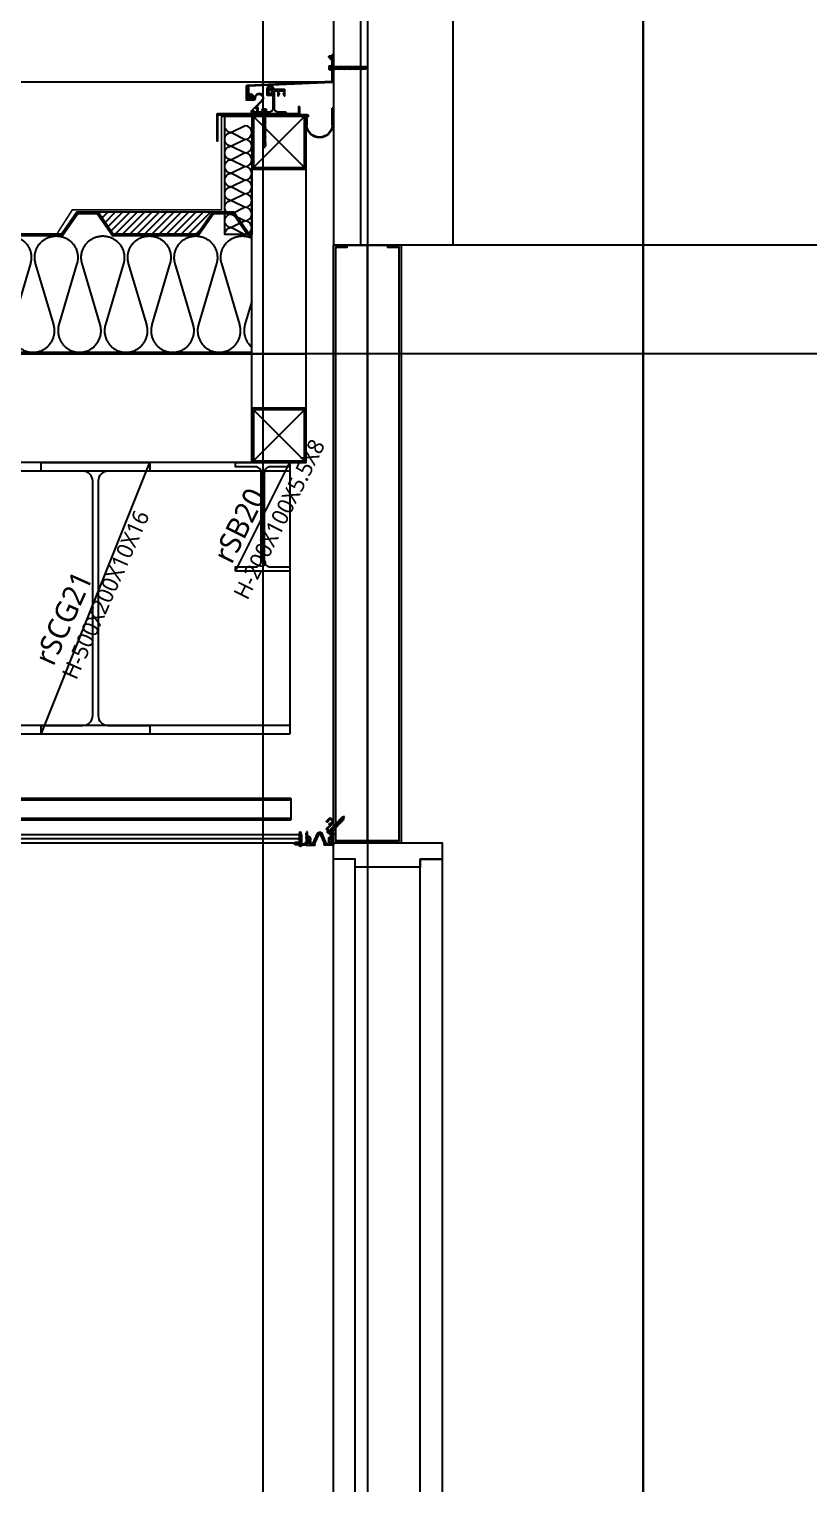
# Model space of a CAD drawing. Header units: millimetres. Extents: x 0 to 672800, y 0 to 118800.
# Drawn here: x 280320 to 281755, y 79915 to 82593 of the extents above; entities that cross this region are included whole.
import ezdxf
from ezdxf.enums import TextEntityAlignment as Align
from ezdxf.xclip import XClip

# ---------------------------------------------------------------- set-up
doc = ezdxf.new("R2010")
doc.units = ezdxf.units.MM
doc.header["$LTSCALE"] = 200
doc.header["$XCLIPFRAME"] = 0
doc.linetypes.add('CEN-GAUN', pattern=[32.2, 30, -1, 0.2, -1])
doc.linetypes.add('CENTER', pattern=[50.8, 31.75, -6.35, 6.35, -6.35])
doc.layers.get('DEFPOINTS').update_dxf_attribs({"color": 137})
for name, color, linetype in [('01단열재', 252, 'Continuous'), ('01외벽패널', 3, 'Continuous'), ('01하지철물', 253, 'Continuous'), ('09GIRDER', 2, 'Continuous'), ('0EJ', 7, 'Continuous'), ('7', 7, 'Continuous'), ('8ELE', 8, 'Continuous'), ('A-DOOR-SILL', 8, 'Continuous'), ('AS-STEL-MAJR', 8, 'Continuous'), ('CEN', 1, 'CEN-GAUN'), ('CON', 2, 'Continuous'), ('DOOR', 6, 'Continuous'), ('ELE-6', 6, 'Continuous'), ('HAT', 8, 'Continuous'), ('HAT-253', 253, 'Continuous'), ('HAT-INS', 252, 'Continuous'), ('Insul', 252, 'Continuous'), ('PANEL', 6, 'Continuous'), ('S-253', 252, 'Continuous'), ('SEC-PANEL', 6, 'Continuous'), ('xr-sec$0$ejc', 3, 'Continuous'), ('xr-sec$0$ELE-6', 6, 'Continuous'), ('xr-sec$0$Panel', 6, 'Continuous'), ('xr-sec$0$TEXT', 3, 'Continuous'), ('세트앙카 9.35 L75', 8, 'Continuous'), ('입면선', 9, 'Continuous'), ('중심선', 1, 'CENTER')]:
    doc.layers.add(name, color=color, linetype=linetype)
doc.styles.add('스타일1', font='malgun.ttf')
doc.linetypes.add('INSUL50', pattern='A,0.00254,-2.54,[134,ltypeshp.shx,S=6.25,R=0,X=-2.54,Y=0],-19.92,[134,ltypeshp.shx,S=6.25,R=180,X=2.54,Y=0],-2.54', length=25.00254)

# ---------------------------------------------------------------- blocks, each defined once
blk = doc.blocks.new('BR-ELE1')
at = {"layer": 'HAT', "color": 252}
blk.add_line((435, 10000), (28430, 10000), dxfattribs=at)
blk = doc.blocks.new('I-Center Section')
at = {"layer": 'ELE-6', "color": 252}
for p, q in [((-570, 16500), (-570, 14500)), ((-520, 16500), (-520, 14500))]:
    blk.add_line(p, q, dxfattribs=at)
at = {"layer": '입면선', "color": 252, "ltscale": 200}
for p, q in [((-350, 15804.858), (-350, 14500)), ((-350, 14500), (-570, 14500))]:
    blk.add_line(p, q, dxfattribs=at)
at = {"layer": '입면선', "color": 252, "ltscale": 20}
blk.add_line((59575, 14500), (-520, 14500), dxfattribs=at)
at = {"layer": '중심선', "color": 252, "ltscale": 50}
blk.add_line((0, 22697.902), (0, -6005.858), dxfattribs=at)
blk = doc.blocks.new('sefa ws')
at = {"layer": 'Insul'}
blk.add_lwpolyline([(48773.8, 45113.6, -1.337394), (48849.8, 45113.6), (48816.6, 45001.1, 1.337394), (48892.6, 45001.1), (48859.4, 45113.6, -1.337394), (48935.4, 45113.6), (48902.2, 45001.1, 1.337394), (48978.2, 45001.1), (48945, 45113.6, -1.337394), (49021, 45113.6), (48987.8, 45001.1, 1.337394), (49063.8, 45001.1), (49030.6, 45113.6, -1.337394), (49106.6, 45113.6), (49073.4, 45001.1, 1.337394), (49149.4, 45001.1), (49116.2, 45113.6, -1.337394), (49192.2, 45113.6), (49159, 45001.1, 1.337394), (49235, 45001.1), (49201.8, 45113.6, -1.337394), (49277.8, 45113.6), (49244.6, 45001.1, 0.500912), (49282.6, 44950.4, 0.500912), (49320.6, 45001.1), (49287.4, 45113.6, -1.337394), (49363.4, 45113.6), (49330.2, 45001.1, 1.337394), (49406.2, 45001.1), (49373, 45113.6, -1.337394), (49449, 45113.6), (49415.8, 45001.1, 1.337394), (49491.8, 45001.1), (49458.6, 45113.6, -1.337394), (49534.6, 45113.6), (49501.4, 45001.1, 1.337394), (49577.4, 45001.1), (49544.2, 45113.6, -1.337394), (49620.2, 45113.6), (49587, 45001.1, 1.337394), (49663, 45001.1), (49629.8, 45113.6, -1.337394), (49705.8, 45113.6), (49672.6, 45001.1, 1.337394), (49748.6, 45001.1), (49715.4, 45113.6, -1.337394), (49791.4, 45113.6), (49758.2, 45001.1, 1.337394), (49834.2, 45001.1), (49801, 45113.6, -1.337394), (49877, 45113.6), (49843.8, 45001.1, 1.337394), (49919.8, 45001.1), (49886.6, 45113.6, -1.337394), (49962.6, 45113.6), (49929.4, 45001.1, 1.337394), (50005.4, 45001.1), (49972.2, 45113.6, -1.337394), (50048.2, 45113.6), (50015, 45001.1, 1.337394), (50091, 45001.1), (50057.8, 45113.6, -1.337394), (50133.8, 45113.6), (50100.6, 45001.1, 1.337394), (50176.6, 45001.1), (50143.4, 45113.6, -1.337394), (50219.4, 45113.6), (50186.2, 45001.1, 1.337394), (50262.2, 45001.1), (50229, 45113.6, -1.337394), (50305, 45113.6), (50271.8, 45001.1, 1.337394), (50347.8, 45001.1)], format="xyb", dxfattribs=at)
at = {"layer": 'SEC-PANEL'}
for p, q in [((21562.3, 44950.4), (71212.6, 44950.4)), ((21562.3, 44947.4), (71212.6, 44947.4))]:
    blk.add_line(p, q, dxfattribs=at)
for points in [[(50407.2, 45167.4), (50252.2, 45167.4), (50224.2, 45208.4), (50185.2, 45208.4), (50157.2, 45167.4), (50002.2, 45167.4), (49974.2, 45208.4), (49935.2, 45208.4), (49907.2, 45167.4), (49752.2, 45167.4), (49724.2, 45208.4), (49685.2, 45208.4), (49657.2, 45167.4), (49502.2, 45167.4), (49474.2, 45208.4), (49435.2, 45208.4), (49407.2, 45167.4), (49252.2, 45167.4), (49224.2, 45208.4), (49185.2, 45208.4), (49157.2, 45167.4), (49002.2, 45167.4), (48974.2, 45208.4), (48935.2, 45208.4), (48907.2, 45167.4), (48752.2, 45167.4)], [(50408.8, 45164.4), (50250.6, 45164.4), (50222.6, 45205.4), (50186.8, 45205.4), (50158.8, 45164.4), (50000.6, 45164.4), (49972.6, 45205.4), (49936.8, 45205.4), (49908.8, 45164.4), (49750.6, 45164.4), (49722.6, 45205.4), (49686.8, 45205.4), (49658.8, 45164.4), (49500.6, 45164.4), (49472.6, 45205.4), (49436.8, 45205.4), (49408.8, 45164.4), (49250.6, 45164.4), (49222.6, 45205.4), (49186.8, 45205.4), (49158.8, 45164.4), (49000.6, 45164.4), (48972.6, 45205.4), (48936.8, 45205.4), (48908.8, 45164.4), (48750.6, 45164.4)]]:
    blk.add_lwpolyline(points, dxfattribs=at)
blk = doc.blocks.new('SG-rSB20')
at = {"layer": '09GIRDER'}
blk.add_lwpolyline([(-50, 0), (-50, 8), (-13.8, 8, 0.414214), (-2.8, 19), (-2.8, 181, 0.414214), (-13.8, 192), (-50, 192), (-50, 200), (50, 200), (50, 192), (13.8, 192, 0.414214), (2.8, 181), (2.8, 19, 0.414214), (13.8, 8), (50, 8), (50, 0)], format="xyb", close=True, dxfattribs=at)
at = {"layer": 'DEFPOINTS'}
blk.add_line((-50, 0), (50, 200), dxfattribs=at)
at = {"layer": 'DEFPOINTS', "style": '스타일1'}
for s, height, p in [('H-200X100X5.5X8', 30, (30.2, 95.7)), ('rSB20', 40, (-43, 84.3, 0))]:
    blk.add_text(s, height=height, rotation=63.4349, dxfattribs=at).set_placement(p, align=Align.MIDDLE_CENTER)
blk = doc.blocks.new('xr-sec$0$PIECEX2')
at = {"color": 8}
for p, q in [((4.7, 2), (0, 0)), ((3.3, 0.1), (0, 0)), ((0, 0), (4.9, -1.9)), ((4.9, -1.9), (3.3, 0.1)), ((4.5, 3), (5.8, -1.9)), ((5.6, 2.1), (4.5, 3)), ((5.6, 2.1), (7.3, 2.1)), ((7, 3), (8.3, -1.9)), ((8.2, 2.1), (7, 3)), ((8.2, 2.1), (9.8, 2.1)), ((9.6, 3), (10.9, -1.9)), ((10.8, 2.1), (9.6, 3)), ((10.8, 2.1), (12.4, 2.1)), ((12.2, 3), (13.5, -1.9)), ((13.3, 2.2), (12.2, 3)), ((13.3, 2.1), (15, 2.1)), ((15.9, 2.2), (14.7, 3)), ((14.7, 3), (16, -1.9)), ((15.9, 2.1), (17.5, 2.1)), ((18.5, 2.2), (17.3, 3)), ((17.3, 3), (18.6, -1.9)), ((18.5, 2.1), (20.1, 2.1)), ((21, 2.2), (19.9, 3)), ((19.9, 3), (21.2, -1.9)), ((21, 2.1), (22.7, 2.1)), ((23.6, 2.2), (22.4, 3.1)), ((22.4, 3.1), (23.7, -1.8)), ((23.6, 2.1), (25.2, 2.1)), ((26.2, 2.2), (25, 3.1)), ((25, 3.1), (26.3, -1.8)), ((26.2, 2.1), (27.8, 2.1)), ((28.7, 2.2), (27.6, 3.1)), ((27.6, 3.1), (28.9, -1.8)), ((28.7, 2.1), (30.4, 2.1)), ((31.3, 2.2), (30.1, 3.1)), ((30.1, 3.1), (31.4, -1.8)), ((31.3, 2.1), (32.9, 2.1)), ((33.9, 2.2), (32.7, 3.1)), ((32.7, 3.1), (34, -1.8)), ((33.9, 2.1), (35.5, 2.1)), ((36.4, 2.2), (35.3, 3.1)), ((35.3, 3.1), (36.6, -1.8)), ((36.4, 2.1), (38.1, 2.1)), ((39, 2.2), (37.8, 3.1)), ((37.8, 3.1), (39.1, -1.8)), ((39, 2.1), (39.2, 2.1)), ((40.7, 0.2), (40.7, 0.1)), ((41.3, 0.3), (40.8, 0.3)), ((41.3, 0), (40.8, 0)), ((42.8, 1.6), (42.8, 5)), ((4.9, -1.9), (5.7, -1.9)), ((6.9, -2.8), (5.8, -1.9)), ((6.7, -1.9), (8.3, -1.9)), ((9.5, -2.8), (8.3, -1.9)), ((9.3, -1.9), (10.9, -1.9)), ((12.1, -2.7), (10.9, -1.9)), ((11.8, -1.9), (13.5, -1.9)), ((14.6, -2.7), (13.5, -1.9)), ((14.4, -1.9), (16, -1.9)), ((17.2, -2.7), (16, -1.9)), ((17, -1.9), (18.6, -1.9)), ((19.8, -2.7), (18.6, -1.9)), ((19.5, -1.9), (21.2, -1.9)), ((22.3, -2.7), (21.2, -1.9)), ((22.1, -1.9), (23.7, -1.9)), ((24.9, -2.7), (23.7, -1.8)), ((24.7, -1.9), (26.3, -1.9)), ((27.5, -2.7), (26.3, -1.8)), ((27.2, -1.9), (28.9, -1.9)), ((30, -2.7), (28.9, -1.8)), ((29.8, -1.9), (31.5, -1.9)), ((32.6, -2.7), (31.4, -1.8)), ((32.4, -1.9), (34, -1.9)), ((35.2, -2.7), (34, -1.8)), ((34.9, -1.9), (36.6, -1.9)), ((37.7, -2.7), (36.6, -1.8)), ((37.5, -1.9), (39.2, -1.9)), ((40.3, -2.7), (39.1, -1.8)), ((42.8, -4.8), (42.8, -1.4))]:
    blk.add_line(p, q, dxfattribs=at)
at = {"color": 1}
for p, q in [((5.6, 2.1), (6.9, -2.8)), ((8.2, 2.1), (9.5, -2.8)), ((10.8, 2.1), (12.1, -2.7)), ((13.3, 2.2), (14.6, -2.7)), ((15.9, 2.2), (17.2, -2.7)), ((18.5, 2.2), (19.8, -2.7)), ((21, 2.2), (22.3, -2.7)), ((23.6, 2.2), (24.9, -2.7)), ((26.2, 2.2), (27.5, -2.7)), ((28.7, 2.2), (30, -2.7)), ((31.3, 2.2), (32.6, -2.7)), ((33.9, 2.2), (35.2, -2.7)), ((36.4, 2.2), (37.7, -2.7)), ((39, 2.2), (40.3, -2.7))]:
    blk.add_line(p, q, dxfattribs=at)
at = {"color": 8}
for centre, radius, start, end in [((38.7, 6.4), 4.25, 275.7298, 341.659), ((40.8, 0.2), 0.1, 90, 180), ((40.8, 0.1), 0.1, 180, 270), ((41.3, 1.7), 1.43, 269.0862, 2.4735), ((41.3, -1.4), 1.43, 357.5265, 90.9138), ((48.8, 0.1), 6.21, 170.2866, 189.7134), ((38.7, -6.1), 4.25, 83.621, 84.2702), ((38.7, -6.1), 4.25, 18.341, 70.8697)]:
    blk.add_arc(centre, radius, start, end, dxfattribs=at)
blk = doc.blocks.new('xr-sec$0$sf al50')
at = {"color": 4, "linetype": 'Continuous'}
for p, q in [((4, 27.1), (4, 25.5)), ((6.2, 27.1), (4, 27.1)), ((6.7, 25.1), (6.2, 27.1)), ((10.8, 27.1), (10.3, 25.1)), ((13.1, 27.1), (10.8, 27.1)), ((13.1, 25.5), (13.1, 27.1)), ((4.8, 4.8), (0, 0)), ((0, 0), (6.9, -6.9)), ((2.8, 0.6), (10.1, 7.9)), ((4, 25.5), (4.6, 25.5)), ((4.6, 25.5), (4.6, 21.7)), ((4.6, 21.7), (5, 21.3)), ((5, 21.3), (4.6, 20.9)), ((4.6, 20.9), (4.6, 17.9)), ((5.4, 4.8), (4.8, 4.8)), ((10.6, 10.6), (5.4, 5.4)), ((5.4, 5.4), (5.4, 4.8)), ((6.2, 25.1), (6.7, 25.1)), ((6.2, 17.9), (6.2, 25.1)), ((8.5, 14), (10.1, 14)), ((10.3, 25.1), (10.8, 25.1)), ((10.8, 25.1), (10.8, 17.9)), ((10.8, 13.2), (10.8, 11.2)), ((11.3, 7.9), (13.1, 7.9)), ((12.4, 25.5), (13.1, 25.5)), ((12.4, 11.1), (12.4, 25.5)), ((13.1, 11.1), (12.4, 11.1)), ((13.1, 7.9), (13.1, 11.1)), ((1.1, -12.7), (0, -13.8)), ((0, -13.8), (7, -20.8)), ((2.8, -13.2), (2.2, -12.7)), ((8.6, -6.3), (2.8, -0.6)), ((2.8, -14.3), (2.8, -13.2)), ((3.9, -14.3), (2.8, -14.3)), ((3.9, -15.4), (3.9, -14.3)), ((7, -18.5), (3.9, -15.4)), ((6.9, -6.9), (5.6, -8.2)), ((5.6, -9.3), (6.2, -9.8)), ((6.2, -9.8), (7.3, -9.8)), ((11.5, -14), (7, -18.5)), ((7, -20.8), (11.9, -15.9)), ((7.3, -9.8), (7.3, -10.9)), ((7.3, -10.9), (8.4, -10.9)), ((8.4, -7.6), (8.6, -7.4)), ((8.4, -10.9), (11.5, -14))]:
    blk.add_line(p, q, dxfattribs=at)
at = {"color": 4}
for p, q in [((13.1, -13.4), (8.4, -8.7)), ((13.1, -15.6), (12.5, -15.6)), ((13.1, -13.4), (13.1, -15.6))]:
    blk.add_line(p, q, dxfattribs=at)
at = {"color": 4, "linetype": 'Continuous'}
for centre, radius, start, end in [((3.4, 0), 0.79, 135, 225), ((8.5, 17.9), 3.91, 180, 270), ((8.5, 17.9), 2.33, 180, 0), ((10.1, 13.2), 0.79, 0, 90), ((10.7, 7.4), 0.79, 45.1423, 135), ((10.1, 11.2), 0.79, 315, 0), ((1.7, -13.2), 0.79, 45, 135), ((6.2, -8.7), 0.79, 135, 225), ((9, -8.2), 0.79, 135, 225), ((8, -6.9), 0.79, 315, 45), ((12.5, -16.4), 0.79, 90, 135)]:
    blk.add_arc(centre, radius, start, end, dxfattribs=at)
blk = doc.blocks.new('xr-sec$0$dfjeojfoe')
at = {"color": 4, "linetype": 'Continuous'}
for p, q in [((12562.9, 20340.6), (12562.9, 20339.1)), ((12565.1, 20340.6), (12562.9, 20340.6)), ((12562.9, 20339.1), (12563.6, 20339.1)), ((12563.6, 20339.1), (12563.6, 20335.3)), ((12563.6, 20335.3), (12564, 20334.9)), ((12564, 20334.9), (12563.6, 20334.5)), ((12563.6, 20334.5), (12563.6, 20331.5)), ((12565.6, 20338.6), (12565.1, 20340.6)), ((12565.1, 20338.6), (12565.6, 20338.6)), ((12565.1, 20331.5), (12565.1, 20338.6)), ((12569.8, 20340.6), (12569.3, 20338.6)), ((12569.3, 20338.6), (12569.8, 20338.6)), ((12572, 20340.6), (12569.8, 20340.6)), ((12569.8, 20338.6), (12569.8, 20331.5)), ((12567.5, 20327.6), (12569, 20327.6)), ((12569.8, 20326.8), (12569.8, 20324.7))]:
    blk.add_line(p, q, dxfattribs=at)
at = {"color": 4}
for p, q in [((12565.1, 20331.5), (12565.1, 20331.4)), ((12569.8, 20331.5), (12569.8, 20331.4)), ((12571.4, 20337.6), (12571.4, 20332.8)), ((12572, 20337.1), (12571.4, 20337.6)), ((12572, 20333.3), (12571.4, 20332.8)), ((12571.4, 20328.8), (12571.4, 20324.1)), ((12572, 20328.3), (12571.4, 20328.8)), ((12572, 20340.6), (12573, 20340.6)), ((12572, 20339.1), (12574.5, 20339.1)), ((12572, 20339.1), (12574, 20339.1)), ((12572, 20339.1), (12574.5, 20339.1)), ((12572, 20337.1), (12572, 20339.1)), ((12572, 20330.8), (12572, 20333.3)), ((12572, 20330.8), (12572, 20328.3)), ((12583, 20343.4), (12573, 20342.6)), ((12573, 20342.6), (12573, 20340.6)), ((12573, 20340.6), (12573, 20342.6)), ((12573, 20342.6), (12573, 20341.1)), ((12573, 20340.6), (12573, 20342.1)), ((12574.5, 20341.9), (12574.5, 20339.1)), ((12574.5, 20341.9), (12584.5, 20341.9)), ((12574.5, 20341.1), (12574.5, 20339.1)), ((12574.5, 20341.1), (12574.5, 20339.1)), ((12574.5, 20339.1), (12574.5, 20340.6)), ((12583, 20343.4), (12593, 20342.6)), ((12584.5, 20341.9), (12584.5, 20339)), ((12584.5, 20341.1), (12584.5, 20339)), ((12587, 20339), (12584.5, 20339)), ((12585.5, 20341.9), (12585.5, 20340)), ((12592, 20341.9), (12585.5, 20341.9)), ((12585.5, 20341.5), (12585.5, 20340)), ((12585.5, 20340), (12587, 20340)), ((12587, 20340), (12587, 20339)), ((12592, 20340), (12590.5, 20340)), ((12590.5, 20340), (12590.5, 20339)), ((12590.5, 20339), (12593, 20339)), ((12592, 20341.9), (12592, 20340)), ((12592, 20341.5), (12592, 20340)), ((12593, 20342.6), (12593, 20339)), ((12569.8, 20326.8), (12569.8, 20324.8)), ((12569.8, 20324.7), (12569.8, 20319.1)), ((12569.8, 20319.1), (12571.4, 20319.1)), ((12572, 20324.6), (12571.4, 20324.1)), ((12571.4, 20322.1), (12572, 20321.5)), ((12571.4, 20319.1), (12571.4, 20322.1)), ((12571.4, 20322.1), (12572, 20321.5)), ((12572, 20321.5), (12572, 20324.6)), ((12572, 20324.6), (12572, 20321.5))]:
    blk.add_line(p, q, dxfattribs=at)
at = {"color": 4, "linetype": 'Continuous'}
for centre, radius, start, end in [((12567.5, 20331.5), 3.91, 180, 270), ((12567.5, 20331.4), 2.33, 180, 0), ((12569, 20326.8), 0.79, 0, 90)]:
    blk.add_arc(centre, radius, start, end, dxfattribs=at)
blk = doc.blocks.new('xr-sec$0$dfjkepojfee')
at = {"color": 1}
for p, q in [((13035.1, 20005.9), (13035.1, 20005.4)), ((13035.1, 20005.4), (13039.4, 20004.9)), ((13039.4, 20005.9), (13038.4, 20005.9)), ((13038.4, 20005.9), (13038.4, 20005.4)), ((13039.4, 20005.2), (13038.4, 20005.4)), ((13040.4, 20005.9), (13039.4, 20005.9)), ((13039.4, 20004.9), (13043.6, 20005.4)), ((13039.4, 20005.2), (13040.4, 20005.4)), ((13040.4, 20005.4), (13040.4, 20005.9)), ((13043.6, 20005.4), (13043.6, 20005.9)), ((13043.6, 20005.9), (13043.6, 20005.4))]:
    blk.add_line(p, q, dxfattribs=at)
at = {"color": 4}
blk.add_blockref('xr-sec$0$dfjeojfoe', (450.6, -333.1), dxfattribs=at)
blk = doc.blocks.new('xr-sec$0$DFJFJEOF')
at = {"color": 8}
for p, q in [((12877.1, 19413.9), (12876.6, 19413.1)), ((12879.9, 19413.1), (12876.6, 19413.1)), ((12877.9, 19414.9), (12877.1, 19413.9)), ((12878.8, 19415.7), (12877.9, 19414.9)), ((12879.9, 19416.2), (12878.8, 19415.7)), ((12879.1, 19411.8), (12880, 19410.6)), ((12879.1, 19409.2), (12880, 19408.1)), ((12879.1, 19406.7), (12879.9, 19405.5)), ((12879.1, 19404.1), (12879.9, 19402.9)), ((12879.1, 19401.5), (12879.9, 19400.4)), ((12879.1, 19399), (12879.9, 19397.8)), ((12879.1, 19396.4), (12879.9, 19395.2)), ((12880.9, 19416.5), (12879.9, 19416.2)), ((12879.9, 19413.1), (12879.9, 19411.6)), ((12879.9, 19409), (12879.9, 19410.7)), ((12879.9, 19406.5), (12879.9, 19408.1)), ((12879.9, 19403.9), (12879.9, 19405.6)), ((12884.8, 19404.2), (12879.9, 19405.5)), ((12879.9, 19401.3), (12879.9, 19403)), ((12884.8, 19401.6), (12879.9, 19402.9)), ((12884.8, 19399.1), (12879.9, 19400.4)), ((12879.9, 19398.7), (12879.9, 19400.4)), ((12884.8, 19396.5), (12879.9, 19397.8)), ((12879.9, 19396.2), (12879.9, 19397.8)), ((12884.9, 19409.3), (12880, 19410.6)), ((12884.9, 19406.8), (12880, 19408.1)), ((12881.6, 19416.5), (12880.9, 19416.5)), ((12881.6, 19415.6), (12881.6, 19416.5)), ((12881.6, 19415.6), (12881.9, 19415.6)), ((12881.9, 19415.6), (12881.9, 19416.5)), ((12881.9, 19416.5), (12882.6, 19416.5)), ((12882.6, 19416.5), (12883.2, 19416.4)), ((12883.2, 19416.4), (12884.2, 19416)), ((12883.9, 19413.1), (12886.9, 19413.1)), ((12883.9, 19413.1), (12883.9, 19410.6)), ((12883.9, 19410.5), (12883.9, 19410.7)), ((12883.9, 19408), (12883.9, 19409.6)), ((12883.9, 19405.4), (12883.9, 19407)), ((12883.9, 19402.8), (12883.9, 19404.5)), ((12883.9, 19400.3), (12883.9, 19401.9)), ((12883.9, 19397.7), (12883.9, 19399.3)), ((12883.9, 19395.1), (12883.9, 19396.7)), ((12884, 19410.5), (12884.9, 19409.3)), ((12884, 19407.9), (12884.9, 19406.8)), ((12884, 19405.4), (12884.8, 19404.2)), ((12884, 19402.8), (12884.8, 19401.6)), ((12884, 19400.2), (12884.8, 19399.1)), ((12884, 19397.7), (12884.8, 19396.5)), ((12884.2, 19416), (12885.3, 19415.3)), ((12885.3, 19415.3), (12886, 19414.6)), ((12886, 19414.6), (12886.5, 19413.9)), ((12886.5, 19413.9), (12886.9, 19413.1)), ((12879, 19393.8), (12879.9, 19392.7)), ((12879, 19391.3), (12879.9, 19390.1)), ((12879, 19388.7), (12879.9, 19387.5)), ((12879, 19386.1), (12879.9, 19385)), ((12879, 19383.6), (12879.9, 19382.4)), ((12879, 19381), (12879.9, 19379.8)), ((12879, 19378.4), (12879.9, 19377.3)), ((12879.9, 19393.6), (12879.9, 19395.3)), ((12884.8, 19393.9), (12879.9, 19395.2)), ((12884.8, 19391.4), (12879.9, 19392.7)), ((12879.9, 19391), (12879.9, 19392.7)), ((12879.9, 19388.5), (12879.9, 19390.1)), ((12884.8, 19388.8), (12879.9, 19390.1)), ((12879.9, 19385.9), (12879.9, 19387.5)), ((12884.8, 19386.2), (12879.9, 19387.5)), ((12879.9, 19383.3), (12879.9, 19385)), ((12884.8, 19383.7), (12879.9, 19385)), ((12879.9, 19380.8), (12879.9, 19382.4)), ((12884.8, 19381.1), (12879.9, 19382.4)), ((12879.9, 19378.2), (12879.9, 19379.8)), ((12884.8, 19378.5), (12879.9, 19379.8)), ((12879.9, 19376.4), (12879.9, 19377.3)), ((12884.8, 19376), (12879.9, 19377.3)), ((12879.9, 19376.4), (12881.9, 19374.8)), ((12881.8, 19371.5), (12879.9, 19376.4)), ((12883.8, 19376.2), (12881.8, 19371.5)), ((12881.9, 19374.8), (12881.8, 19371.5)), ((12883.9, 19395.1), (12884.8, 19393.9)), ((12883.9, 19392.5), (12883.9, 19394.2)), ((12883.9, 19392.5), (12884.8, 19391.4)), ((12883.9, 19390), (12883.9, 19391.6)), ((12883.9, 19390), (12884.8, 19388.8)), ((12883.9, 19387.4), (12883.9, 19389)), ((12883.9, 19387.4), (12884.8, 19386.2)), ((12883.9, 19384.8), (12883.9, 19386.5)), ((12883.9, 19384.8), (12884.8, 19383.7)), ((12883.9, 19382.3), (12883.9, 19383.9)), ((12883.9, 19382.3), (12884.8, 19381.1)), ((12883.9, 19379.7), (12883.9, 19381.3)), ((12883.9, 19379.7), (12884.8, 19378.5)), ((12883.9, 19377.1), (12883.9, 19378.8)), ((12883.9, 19377.1), (12884.8, 19376))]:
    blk.add_line(p, q, dxfattribs=at)
at = {"color": 1}
for p, q in [((12884, 19410.5), (12879.1, 19411.8)), ((12884, 19407.9), (12879.1, 19409.2)), ((12884, 19405.4), (12879.1, 19406.7)), ((12884, 19402.8), (12879.1, 19404.1)), ((12884, 19400.2), (12879.1, 19401.5)), ((12884, 19397.7), (12879.1, 19399)), ((12883.9, 19395.1), (12879.1, 19396.4)), ((12883.9, 19392.5), (12879, 19393.8)), ((12883.9, 19390), (12879, 19391.3)), ((12883.9, 19387.4), (12879, 19388.7)), ((12883.9, 19384.8), (12879, 19386.1)), ((12883.9, 19382.3), (12879, 19383.6)), ((12883.9, 19379.7), (12879, 19381)), ((12883.9, 19377.1), (12879, 19378.4))]:
    blk.add_line(p, q, dxfattribs=at)
at = {"color": 8}
blk.add_arc((12875.7, 19410.3), 4.25, 5.7298, 6.379, dxfattribs=at)
blk = doc.blocks.new('EXP-J1')
at = {"layer": 'xr-sec$0$ejc', "color": 3}
for p, q in [((-73.8, 7.7, 0), (-73.8, 4.7, 0)), ((-70.5, 7.7, 0), (-73.8, 7.7, 0)), ((-73.8, 4.7, 0), (-57, 4.7, 0)), ((-71.4, 16.2, 0), (-69.2, 18.1, 0)), ((-71.4, 15.3, 0), (-71.4, 16.2, 0)), ((-70.5, 15.3, 0), (-71.4, 15.3, 0)), ((-71.4, 13.3, 0), (-70.5, 14.2, 0)), ((-71.4, 12.4, 0), (-71.4, 13.3, 0)), ((-70.5, 12.4, 0), (-71.4, 12.4, 0)), ((-71.4, 10.4, 0), (-70.5, 11.4, 0)), ((-71.4, 9.6, 0), (-71.4, 10.4, 0)), ((-70.5, 9.6, 0), (-71.4, 9.6, 0)), ((-70.5, 14.2, 0), (-70.5, 15.3, 0)), ((-70.5, 11.4, 0), (-70.5, 12.4, 0)), ((-70.5, 7.7, 0), (-70.5, 9.6, 0)), ((-69.2, 18.1, 0), (-66.9, 16.2, 0)), ((-66.9, 15.3, 0), (-67.9, 15.3, 0)), ((-67.9, 15.3, 0), (-67.9, 14.2, 0)), ((-67.9, 14.2, 0), (-66.9, 13.3, 0)), ((-66.9, 12.4, 0), (-67.9, 12.4, 0)), ((-67.9, 12.4, 0), (-67.9, 11.4, 0)), ((-67.9, 11.4, 0), (-66.9, 10.4, 0)), ((-66.9, 9.6, 0), (-67.9, 9.6, 0)), ((-67.9, 9.6, 0), (-67.9, 7.7, 0)), ((-67.9, 7.7, 0), (-64.6, 7.7, 0)), ((-66.9, 16.2, 0), (-66.9, 15.3, 0)), ((-66.9, 13.3, 0), (-66.9, 12.4, 0)), ((-66.9, 10.4, 0), (-66.9, 9.6, 0)), ((-66.7, 7.7, 0), (-61.9, 7.7, 0)), ((-60.7, 8.5, 0), (-53, 26.5, 0)), ((-58.2, 6.7, 0), (-50.2, 25.3, 0)), ((-58.2, 6.7, 0), (-57, 6.7, 0)), ((-57, 4.7, 0), (-57, 6.7, 0)), ((-39.3, 6.7, 0), (-47.4, 25.3, 0)), ((-36.8, 8.5, 0), (-44.5, 26.5, 0)), ((-40.5, 4.7, 0), (-40.5, 6.7, 0)), ((-39.3, 6.7, 0), (-40.5, 6.7, 0)), ((-23.8, 4.7, 0), (-40.5, 4.7, 0)), ((-30.8, 7.7, 0), (-35.6, 7.7, 0)), ((-35.6, 7.6, 0), (-35.5, 7.7, 0)), ((-29.6, 7.7, 0), (-32.9, 7.7, 0)), ((-30.6, 16.2, 0), (-28.3, 18.1, 0)), ((-30.6, 15.3, 0), (-30.6, 16.2, 0)), ((-29.6, 15.3, 0), (-30.6, 15.3, 0)), ((-30.6, 13.3, 0), (-29.6, 14.2, 0)), ((-30.6, 12.4, 0), (-30.6, 13.3, 0)), ((-29.6, 12.4, 0), (-30.6, 12.4, 0)), ((-30.6, 10.4, 0), (-29.6, 11.4, 0)), ((-30.6, 9.6, 0), (-30.6, 10.4, 0)), ((-29.6, 9.6, 0), (-30.6, 9.6, 0)), ((-29.6, 14.2, 0), (-29.6, 15.3, 0)), ((-29.6, 11.4, 0), (-29.6, 12.4, 0)), ((-29.6, 7.7, 0), (-29.6, 9.6, 0)), ((-28.3, 18.1, 0), (-26, 16.2, 0)), ((-26, 15.3, 0), (-27, 15.3, 0)), ((-27, 15.3, 0), (-27, 14.2, 0)), ((-27, 14.2, 0), (-26, 13.3, 0)), ((-26, 12.4, 0), (-27, 12.4, 0)), ((-27, 12.4, 0), (-27, 11.4, 0)), ((-27, 11.4, 0), (-26, 10.4, 0)), ((-26, 9.6, 0), (-27, 9.6, 0)), ((-27, 9.6, 0), (-27, 7.7, 0)), ((-23.8, 7.7, 0), (-27, 7.7, 0)), ((-26, 16.2, 0), (-26, 15.3, 0)), ((-26, 13.3, 0), (-26, 12.4, 0)), ((-26, 10.4, 0), (-26, 9.6, 0)), ((-23.8, 7.7, 0), (-23.8, 4.7, 0))]:
    blk.add_line(p, q, dxfattribs=at)
for centre, radius, start, end in [((-48.8, 24.6, 0), 4.63, 90, 156.7357), ((-48.8, 24.6, 0), 4.63, 23.2643, 90), ((-61.1, 7.7, 0), 0.862, 180, 66.7357), ((-48.8, 24.6, 0), 1.53, 90, 156.6727), ((-48.8, 24.6, 0), 1.53, 23.3273, 90), ((-36.4, 7.7, 0), 0.862, 113.2643, 0)]:
    blk.add_arc(centre, radius, start, end, dxfattribs=at)
at = {"layer": 'xr-sec$0$ejc', "color": 4, "rotation": 180}
blk.add_blockref('xr-sec$0$sf al50', (-60.7, 34.8, 0), dxfattribs=at)
at = {"layer": 'xr-sec$0$ejc', "color": 4, "xscale": -1, "rotation": 180}
blk.add_blockref('xr-sec$0$dfjkepojfee', (-13046.4, 20015.3, 0), dxfattribs=at)
at = {"layer": 'xr-sec$0$ejc', "color": 7, "xscale": -0.6048, "yscale": 0.6048, "zscale": 0.6048, "rotation": 180}
blk.add_blockref('xr-sec$0$DFJFJEOF', (-7803.6, 11746.1, 0), dxfattribs=at)
at = {"layer": 'xr-sec$0$TEXT', "xscale": -1, "rotation": 133.6736496521423}
blk.add_blockref('xr-sec$0$PIECEX2', (-94.4, 57.9, 0), dxfattribs=at)
blk = doc.blocks.new('DOR-2400')
at = {"layer": 'A-DOOR-SILL'}
for p, q in [((0, 0), (0, 2370)), ((-40, 0), (-40, 2355))]:
    blk.add_line(p, q, dxfattribs=at)
at = {"layer": 'DOOR'}
for points in [[(0, 2400), (-200, 2400), (-200, 2370), (-160, 2370), (-160, 2355), (-40, 2355), (-40, 2370), (0, 2370)], [(-160, 2355), (-160, 2370), (-200, 2370), (-200, 0), (-160, 0)]]:
    blk.add_lwpolyline(points, close=True, dxfattribs=at)
blk = doc.blocks.new('RSCG21')
at = {"layer": 'DEFPOINTS'}
blk.add_line((-100, 0), (100, 500), dxfattribs=at)
blk.add_lwpolyline([(-100, 16), (-23, 16, 0.414214), (-5, 34), (-5, 466, 0.414214), (-23, 484), (-100, 484), (-100, 500), (100, 500), (100, 484), (23, 484, 0.414214), (5, 466), (5, 34, 0.414214), (23, 16), (100, 16), (100, 0), (-100, 0)], format="xyb", close=True, dxfattribs=at)
at = {"layer": 'DEFPOINTS', "style": '스타일1'}
for s, height, p in [('H-500X200X10X16', 30, (18.7, 256.7)), ('rSCG21', 40, (-58.9, 214, 0))]:
    blk.add_text(s, height=height, rotation=66.0375, dxfattribs=at).set_placement(p, align=Align.MIDDLE_CENTER)
blk = doc.blocks.new('하지철물')
at = {"layer": '01하지철물', "color": 1}
for p, q in [((46.8, 46.8), (-46.8, -46.8)), ((46.8, -46.8), (-46.8, 46.8))]:
    blk.add_line(p, q, dxfattribs=at)
at = {"layer": '01하지철물'}
for points in [[(-50, -50), (-50, 50), (50, 50), (50, -50)], [(-46.8, -46.8), (-46.8, 46.8), (46.8, 46.8), (46.8, -46.8)]]:
    blk.add_lwpolyline(points, close=True, dxfattribs=at)
blk = doc.blocks.new('*U492')
at = {"layer": 'HAT-INS'}
for points in [[(0, 0, 0.414214), (0.25, 0.25), (0, 0.75, -1), (0.5, 0.75), (0.25, 0.25, 0.414214), (0.5, 0)], [(0.5, 0, 0.414214), (0.75, 0.25), (0.5, 0.75, -1), (1, 0.75), (0.75, 0.25, 0.414214), (1, 0)], [(1, 0, 0.414214), (1.25, 0.25), (1, 0.75, -1), (1.5, 0.75), (1.25, 0.25, 0.414214), (1.5, 0)], [(1.5, 0, 0.414214), (1.75, 0.25), (1.5, 0.75, -1), (2, 0.75), (1.75, 0.25, 0.414214), (2, 0)], [(2, 0, 0.414214), (2.25, 0.25), (2, 0.75, -1), (2.5, 0.75), (2.25, 0.25, 0.414214), (2.5, 0)], [(2.5, 0, 0.414214), (2.75, 0.25), (2.5, 0.75, -1), (3, 0.75), (2.75, 0.25, 0.414214), (3, 0)], [(3, 0, 0.414214), (3.25, 0.25), (3, 0.75, -1), (3.5, 0.75), (3.25, 0.25, 0.414214), (3.5, 0)], [(3.5, 0, 0.414214), (3.75, 0.25), (3.5, 0.75, -1), (4, 0.75), (3.75, 0.25, 0.414214), (4, 0)]]:
    blk.add_lwpolyline(points, format="xyb", dxfattribs=at)
blk = doc.blocks.new('육각 3.8X50')
at = {"layer": '세트앙카 9.35 L75'}
for p, q in [((-4.2, 0.8), (4.2, 0.8)), ((-4.2, 0.8), (-4.2, 0.3)), ((-4.2, 0.3), (4.2, 0.3)), ((-3, 3.8), (-3, 0.8)), ((-2.2, 4.3), (2.2, 4.3)), ((-2.2, 4.3), (-2, 4.3)), ((-1.5, 3.8), (-1.5, 0.8)), ((-1.4, 0.3), (-1.4, -44.2)), ((-0.3, 0.3), (0, 0)), ((0, 5.3), (0, -50.7)), ((0, 0), (0.3, 0.3)), ((1.4, 0.3), (1.4, -44.2)), ((1.5, 3.8), (1.5, 0.8)), ((3, 3.8), (3, 0.8)), ((4.2, 0.8), (4.2, 0.3)), ((-1.7, -44.3), (-0.4, -43.8)), ((-1.7, -44.3), (-1.7, -48)), ((0, -49.7), (-1.7, -48)), ((1.7, -44.3), (0, -49.7)), ((0, -49.7), (1.7, -48)), ((1.7, -44.3), (1.4, -44.2)), ((1.7, -44.3), (1.7, -48))]:
    blk.add_line(p, q, dxfattribs=at)
for points in [[(-1.4, -0.7), (-2, -0.9), (-2, -1), (2, -1.8), (2, -1.9), (1.4, -2)], [(-1.4, -2.3), (-2, -2.5), (-2, -2.6), (2, -3.4), (2, -3.5), (1.4, -3.6)], [(-1.4, -3.9), (-2, -4.1), (-2, -4.2), (2, -5), (2, -5.1), (1.4, -5.2)], [(-1.4, -5.5), (-2, -5.7), (-2, -5.8), (2, -6.6), (2, -6.7), (1.4, -6.8)], [(-1.4, -7.1), (-2, -7.3), (-2, -7.4), (2, -8.2), (2, -8.3), (1.4, -8.4)], [(-1.4, -8.7), (-2, -8.9), (-2, -9), (2, -9.8), (2, -9.9), (1.4, -10)], [(-1.4, -10.3), (-2, -10.5), (-2, -10.6), (2, -11.4), (2, -11.5), (1.4, -11.6)], [(-1.4, -11.9), (-2, -12.1), (-2, -12.2), (2, -13), (2, -13.1), (1.4, -13.2)], [(-1.4, -13.5), (-2, -13.7), (-2, -13.8), (2, -14.6), (2, -14.7), (1.4, -14.8)], [(-1.4, -15.1), (-2, -15.3), (-2, -15.4), (2, -16.2), (2, -16.3), (1.4, -16.4)], [(-1.4, -16.7), (-2, -16.9), (-2, -17), (2, -17.8), (2, -17.9), (1.4, -18)], [(-1.4, -18.3), (-2, -18.5), (-2, -18.6), (2, -19.4), (2, -19.5), (1.4, -19.6)], [(-1.4, -19.9), (-2, -20.1), (-2, -20.2), (2, -21), (2, -21.1), (1.4, -21.2)], [(-1.4, -21.5), (-2, -21.7), (-2, -21.8), (2, -22.6), (2, -22.7), (1.4, -22.8)], [(-1.4, -23.1), (-2, -23.3), (-2, -23.4), (2, -24.2), (2, -24.3), (1.4, -24.4)], [(-1.4, -24.7), (-2, -24.9), (-2, -25), (2, -25.8), (2, -25.9), (1.4, -26)], [(-1.4, -26.3), (-2, -26.5), (-2, -26.6), (2, -27.4), (2, -27.5), (1.4, -27.6)], [(-1.4, -27.9), (-2, -28.1), (-2, -28.2), (2, -29), (2, -29.1), (1.4, -29.2)], [(-1.4, -29.5), (-2, -29.7), (-2, -29.8), (2, -30.6), (2, -30.7), (1.4, -30.8)], [(-1.4, -31.1), (-2, -31.3), (-2, -31.4), (2, -32.2), (2, -32.3), (1.4, -32.4)], [(-1.4, -32.7), (-2, -32.9), (-2, -33), (2, -33.8), (2, -33.9), (1.4, -34)], [(-1.4, -34.3), (-2, -34.5), (-2, -34.6), (2, -35.4), (2, -35.5), (1.4, -35.6)], [(-1.4, -35.9), (-2, -36.1), (-2, -36.2), (2, -37), (2, -37.1), (1.4, -37.2)], [(-1.4, -37.5), (-2, -37.7), (-2, -37.8), (2, -38.6), (2, -38.7), (1.4, -38.8)], [(-1.4, -39.1), (-2, -39.3), (-2, -39.4), (2, -40.2), (2, -40.3), (1.4, -40.4)], [(-1.4, -40.7), (-2, -40.9), (-2, -41), (2, -41.8), (2, -41.9), (1.4, -42)], [(-1.4, -42.3), (-2, -42.5), (-2, -42.6), (2, -43.4), (2, -43.5), (1.4, -43.6)]]:
    blk.add_lwpolyline(points, dxfattribs=at)
for centre, radius, start, end in [((-2.2, 3.5), 0.812, 22.6199, 157.3801), ((0, 1.8), 2.5, 53.1301, 126.8699), ((2.2, 3.5), 0.812, 22.6199, 157.3801), ((-0.3, -44), 0.3, 0, 114.1895)]:
    blk.add_arc(centre, radius, start, end, dxfattribs=at)
blk = doc.blocks.new('A$C0ea5f601')
at = {"layer": '0EJ'}
h = blk.add_hatch(dxfattribs=at)
h.set_pattern_fill('ANSI37', color=256, style=0)
h.set_pattern_definition([(45, (1358303.5573, 180479.8189), (-0.7071067812, 0.7071067812), []), (135, (1358303.5573, 180479.8189), (-0.7071067812, -0.7071067812), [])])
edge = h.paths.add_edge_path()
edge.add_arc((69.5, 179.5), 5.99, 192.3645, 287.5886, ccw=False)
edge.add_line((63.6, 178.2), (63.6, 165.5))
edge.add_arc((65.1, 165.5), 1.5, 135, 180, ccw=False)
edge.add_line((64.1, 166.6), (71.3, 173.8))
for p, q in [((63.6, 131.5), (63.6, 165.5)), ((64.7, 77.7), (64.7, 46.4)), ((64.7, 77.7), (65.6, 77.7)), ((65.6, 46.4), (65.6, 77.7)), ((149.6, 66.4), (112.4, 66.4)), ((112.4, 65.5), (149.6, 65.5)), ((112.4, 59.5), (112.4, 46.4)), ((113.3, 46.4), (113.3, 59.5))]:
    blk.add_line(p, q, dxfattribs=at)
for points in [[(63.6, 131.5), (63.6, 126.8, 0.409535), (65.1, 125.3), (220.7, 118.6, -0.409535), (221.6, 117.6), (221.6, 92.5), (223.6, 92.5), (223.6, 118.5, 0.409535), (221.7, 120.5), (66.6, 127.3, -0.409535), (65.6, 128.3), (65.6, 165.3), (72.7, 172.4), (71.3, 173.8), (64.1, 166.6, 0.198912), (63.6, 165.5)], [(206.2, 79.4, -0.244698), (206.3, 79), (206.1, 77.6, -0.153915), (205.9, 77.3), (205.8, 77.2, -0.414214), (205.5, 77.2), (204.6, 78.1, 0.414214), (203.9, 78.1), (203.7, 77.9, 0.198912), (203.4, 77.2), (203.4, 71, 0.414214), (203.9, 70.5), (210, 70.5, 0.198912), (210.7, 70.8), (211, 71.1, 0.414214), (211, 71.8), (210.1, 72.7, -0.414214), (210.1, 73), (210.2, 73.1, -0.153915), (210.4, 73.2), (211.8, 73.5, -0.244698), (212.3, 73.3), (212.8, 72.8), (213.5, 73.5), (214.6, 72.4), (214.6, 67.5), (209.6, 67.5), (209.6, 68.1), (189.6, 68.1), (189.6, 67.5), (149.6, 67.5), (149.6, 68.5, -0.414214), (151.6, 70.5), (165, 70.5, 0.414214), (172, 77.5), (172, 108.5, 0.414214), (171, 109.5), (167, 109.5, 0.414214), (166, 108.5), (166, 101.1, -0.792418), (164.6, 100.7), (163, 104, -0.556732), (163.6, 105.1, 0.414214), (164, 105.5), (164, 108.1, 0.414214), (162.5, 109.6), (156.3, 109.6, 0.414214), (154.7, 108.1), (154.7, 105.5, 0.414214), (155.1, 105.1, -0.556732), (155.8, 104), (154.2, 100.7, -0.792418), (152.7, 101.1), (152.7, 110.7, -0.414214), (154.5, 112.5), (176.6, 112.5, -0.414214), (177.1, 112), (177.1, 110, -0.414214), (176.6, 109.5), (175.5, 109.5, 0.414214), (175, 109), (175, 104.2, 0.414214), (176, 103.2), (183.2, 103.2, 0.414214), (184.2, 104.2), (184.2, 109, 0.414214), (183.7, 109.5), (182.6, 109.5, -0.414214), (182.1, 110), (182.1, 112, -0.414214), (182.6, 112.5), (185.7, 112.5, -0.414214), (186.2, 112), (186.2, 103.2, -0.414214), (184.7, 101.7), (176, 101.7, 0.414214), (175, 100.7), (175, 77.5, 0.414214), (182, 70.5), (183.5, 70.5), (183.6, 70.3), (183.8, 70.5), (193.5, 70.5), (193.6, 70.3), (193.8, 70.5), (201.9, 70.5), (201.9, 77.8, -0.198912), (202.2, 78.5), (203.9, 80.3, -0.414214), (205.3, 80.3), (206.2, 79.4)]]:
    blk.add_lwpolyline(points, format="xyb", dxfattribs=at)
at = {"layer": '0EJ', "color": 1}
for points in [[(178.1, 106.2), (175.6, 106.2, -0.414214), (175.3, 106.5), (175.3, 108.9, -0.414214), (175.6, 109.2), (176.8, 109.2, 0.414214), (177.3, 109.7), (177.3, 112, 0.414214), (176.8, 112.5), (173.5, 112.5, -0.414214), (173, 113), (173, 113.4, -0.848485), (186.2, 113.4), (186.2, 113, -0.414214), (185.7, 112.5), (182.4, 112.5, 0.414214), (181.9, 112), (181.9, 109.7, 0.414214), (182.4, 109.2), (183.6, 109.2, -0.414214), (183.9, 108.9), (183.9, 106.5, -0.414214), (183.6, 106.2), (181.1, 106.2, -0.666667)], [(176.4, 114, -0.636683), (175.6, 115.6, -0.466978), (183.6, 115.6, -0.636683), (182.8, 114)], [(213.5, 73.5), (212.8, 72.8), (211.6, 74, 0.414214), (211.1, 74), (209.7, 72.6), (210.1, 72.2, -0.621034), (210, 71.7), (205.7, 71.1, -0.494593), (204, 72.8), (204.5, 77.1, -0.621034), (205.1, 77.3), (205.5, 76.9), (206.9, 78.3, 0.414214), (206.9, 78.7), (194.5, 91.1, -1.496606), (208.1, 96.8), (208.1, 95.5, 0.414214), (209.1, 94.5), (211.8, 94.5, 0.414321), (212.1, 94.8), (212.1, 96.8), (211.5, 96.8, -0.621034), (211.3, 97.3), (213.9, 100.7, -0.494593), (216.3, 100.7), (219, 97.3, -0.621034), (218.7, 96.8), (218.1, 96.8), (218.1, 94.8, 0.414214), (218.4, 94.5), (220.1, 94.5), (220.1, 93.5), (209.1, 93.5, -0.414214), (207.1, 95.5), (207.1, 96.8, 1.496857), (195.2, 91.8)], [(213.7, 94.7, -0.339359), (213.3, 95.2), (213.3, 97.2), (214.3, 99, -0.608275), (216, 99), (216.9, 97.2), (216.9, 95.2, -0.339359), (216.5, 94.7)]]:
    blk.add_lwpolyline(points, format="xyb", close=True, dxfattribs=at)
at = {"layer": '0EJ'}
blk.add_lwpolyline([(208.6, 98), (208.6, 95.5, 0.414214), (209.6, 94.5), (210.8, 94.5, 0.244683), (211.2, 94.7), (212.1, 95.9, 0.153915), (212.1, 96.2), (212.1, 96.3, 0.414214), (211.9, 96.5), (210.6, 96.5, -0.414214), (210.1, 97), (210.1, 97.4, -0.198912), (210.4, 98.1), (214.8, 102.4, -0.414214), (215.5, 102.4), (219.8, 98.1, -0.198912), (220.1, 97.4), (220.1, 97, -0.414214), (219.6, 96.5), (218.3, 96.5, 0.414214), (218.1, 96.3), (218.1, 96.2, 0.153915), (218.2, 95.9), (219, 94.7, 0.244683), (219.5, 94.5), (220.1, 94.5), (220.1, 93.5), (221.6, 93.5), (221.6, 96.5), (221, 96.5), (221, 112.6), (221.6, 112.6), (221.6, 117.6), (219.9, 117.6, 0.414214), (219.6, 117.3), (219.6, 102.8, -0.668179), (217.9, 102.1), (215.8, 104.2, 0.414214), (214.4, 104.2), (208.9, 98.7, 0.198912)], format="xyb", close=True, dxfattribs=at)
at = {"layer": '0EJ', "color": 6}
blk.add_lwpolyline([(125.6, 80.5), (127.6, 80.5), (127.6, 68, 0.414214), (128.1, 67.5), (276.8, 67.5, -0.414214), (278.3, 66), (278.3, 17.5), (276.3, 17.5), (276.3, 65, 0.414214), (275.8, 65.5), (127.1, 65.5, -0.414214), (125.6, 67)], format="xyb", close=True, dxfattribs=at)
at = {"layer": '0EJ'}
blk.add_lwpolyline([(149.6, 66.4), (149.6, 65.5)], dxfattribs=at)
for centre, radius, start, end in [((69.5, 179.5), 5.99, 192.3645, 287.5886), ((112.4, 63.7), 2.74, 90, 246.4218), ((112.4, 63.7), 1.82, 90, 246.4218), ((110.5, 59.5), 1.82, 0, 66.4218), ((110.5, 59.5), 2.74, 0, 66.4218), ((89, 47.9), 24.3, 183.6482, 356.3518), ((89, 47.9), 23.4, 183.795, 356.205)]:
    blk.add_arc(centre, radius, start, end, dxfattribs=at)
at = {"layer": '0EJ', "xscale": 1.300000000745058, "yscale": 1.300000000745058, "zscale": 1.300000000745058, "rotation": 270}
blk.add_blockref('육각 3.8X50', (66, 152.2), dxfattribs=at)
at = {"layer": '0EJ', "xscale": 1.300000000745058, "yscale": 1.300000000745058, "zscale": 1.300000000745058}
blk.add_blockref('육각 3.8X50', (190.9, 70.3), dxfattribs=at)

msp = doc.modelspace()

# ---------------------------------------------------------------- hatches: boundary and pattern name
at = {"layer": 'CON'}
h = msp.add_hatch(dxfattribs=at)
h.set_pattern_fill('ANSI31', color=251, scale=3)
h.set_pattern_definition([(45, (-313699.884, 147560.49), (-6.73519209, 6.73519209), [])])
h.paths.add_polyline_path([(280446.9, 82255.9), (280474.9, 82214.9), (280629.9, 82214.9), (280657.9, 82255.9)])

# ---------------------------------------------------------------- linework, layer by layer
at = {"color": 8}
for p, q in [((252928, 81176.9), (280802, 81176.9)), ((252928, 81173.9), (280802, 81173.9)), ((280802, 81176.9), (280802, 81136.9)), ((252928, 81139.9), (280802, 81139.9)), ((252928, 81136.9), (280802, 81136.9))]:
    msp.add_line(p, q, dxfattribs=at)
at = {"color": 1}
for p, q in [((252938, 81109.9), (280822, 81109.9)), ((252938, 81102.9), (280822, 81102.9)), ((280822, 81094.9), (280822, 81109.9)), ((252938, 81094.9), (280822, 81094.9))]:
    msp.add_line(p, q, dxfattribs=at)
at = {"layer": '01단열재', "linetype": 'INSUL50', "ltscale": 0.0114}
msp.add_line((280942.5, 81098.9), (280942.5, 82194.9), dxfattribs=at)
at = {"layer": '01외벽패널', "color": 5, "const_width": 3}
msp.add_lwpolyline([(280372.3, 82217.5), (280399.8, 82260.3), (280674.3, 82260.3), (280674.3, 82431.7), (280793.3, 82431.7)], dxfattribs=at)
at = {"layer": '01하지철물'}
for p, q in [((280730, 81794.9), (280730, 82334.9)), ((280830, 81794.9), (280830, 82338.1))]:
    msp.add_line(p, q, dxfattribs=at)
at = {"layer": 'AS-STEL-MAJR'}
for p, q in [((280800, 81794.9), (254225.3, 81794.9)), ((280800, 81794.9), (280800, 81294.9)), ((280800, 81778.9), (268775.3, 81778.9)), ((280800, 81310.9), (268775.3, 81310.9)), ((280800, 81294.9), (268775.3, 81294.9))]:
    msp.add_line(p, q, dxfattribs=at)
at = {"layer": 'CEN'}
for p, q in [((281450, 64467), (281450, 88994.9)), ((280942.5, 83697.6), (280942.5, 77767.6)), ((289650, 81994.9), (204450, 81994.9))]:
    msp.add_line(p, q, dxfattribs=at)
at = {"layer": 'DEFPOINTS'}
msp.add_line((280750, 83594.9), (280750, 71284.7), dxfattribs=at)
at = {"layer": 'ELE-6'}
msp.add_lwpolyline([(280880, 82194.9), (281005, 82194.9), (281005, 81094.9), (280880, 81094.9), (280880, 82194.9)], dxfattribs=at)
at = {"layer": 'Insul'}
msp.add_lwpolyline([(280446.9, 82255.9), (280474.9, 82214.9), (280629.9, 82214.9), (280657.9, 82255.9)], close=True, dxfattribs=at)
at = {"layer": 'PANEL', "ltscale": 3}
msp.add_lwpolyline([(280730, 82434.9), (280730, 82214.9), (280680, 82214.9), (280680, 82434.9)], close=True, dxfattribs=at)
at = {"layer": 'PANEL', "color": 251}
msp.add_lwpolyline([(280905, 82194.9), (280905, 82190.9), (280884, 82190.9), (280884, 81098.9), (281001, 81098.9), (281001, 82190.9), (280980, 82190.9), (280980, 82194.9)], dxfattribs=at)
at = {"layer": 'xr-sec$0$ELE-6'}
msp.add_line((280880, 82494.9), (252885, 82494.9), dxfattribs=at)
at = {"layer": 'xr-sec$0$Panel'}
msp.add_line((280730, 81994.9), (280730, 82214.9), dxfattribs=at)

# ---------------------------------------------------------------- block references
at = {"xscale": -1}
msp.add_blockref('A$C0ea5f601', (280943.6, 82369.4), dxfattribs=at)
ref = msp.add_blockref('BR-ELE1', (252450, 71994.9))
XClip(ref).set_block_clipping_path([(534.9962239274, 9999.9999999999), (28381.0000000978, 10263.500000002)])
at = {"layer": '01단열재', "xscale": -1}
msp.add_blockref('EXP-J1', (280806.2, 81085.5, 0), dxfattribs=at)
at = {"layer": '7', "xscale": -1, "rotation": 180}
for p in [(280780, 82384.9), (280780, 81844.9)]:
    msp.add_blockref('하지철물', p, dxfattribs=at)
at = {"layer": '8ELE'}
msp.add_blockref('RSCG21', (280442.2, 81294.9), dxfattribs=at)
at = {"layer": 'CEN'}
ref = msp.add_blockref('I-Center Section', (281450, 67694.9), dxfattribs=at)
XClip(ref).set_block_clipping_path([(-86600.0000000007, -7299.9999999996), (21365.1452018311, 21300.0000000003)])
at = {"layer": 'HAT-253', "xscale": -1}
msp.add_blockref('DOR-2400', (280880, 78694.9), dxfattribs=at)
at = {"layer": 'HAT-INS', "xscale": -50.00000000000009, "yscale": 50.00000000000009, "zscale": 50.00000000000009, "rotation": 270}
msp.add_blockref('*U492', (280680, 82214.8), dxfattribs=at)
at = {"layer": 'S-253'}
msp.add_blockref('SG-rSB20', (280750, 81594.9), dxfattribs=at)
at = {"layer": 'SEC-PANEL', "color": 0}
ref = msp.add_blockref('sefa ws', (231472.7, 37047.6), dxfattribs=at)
XClip(ref).set_block_clipping_path([(21512.6117764015, 44947.3513414026), (49257.3155524734, 45210.8513414047)])

doc.saveas('drawing.dxf')
